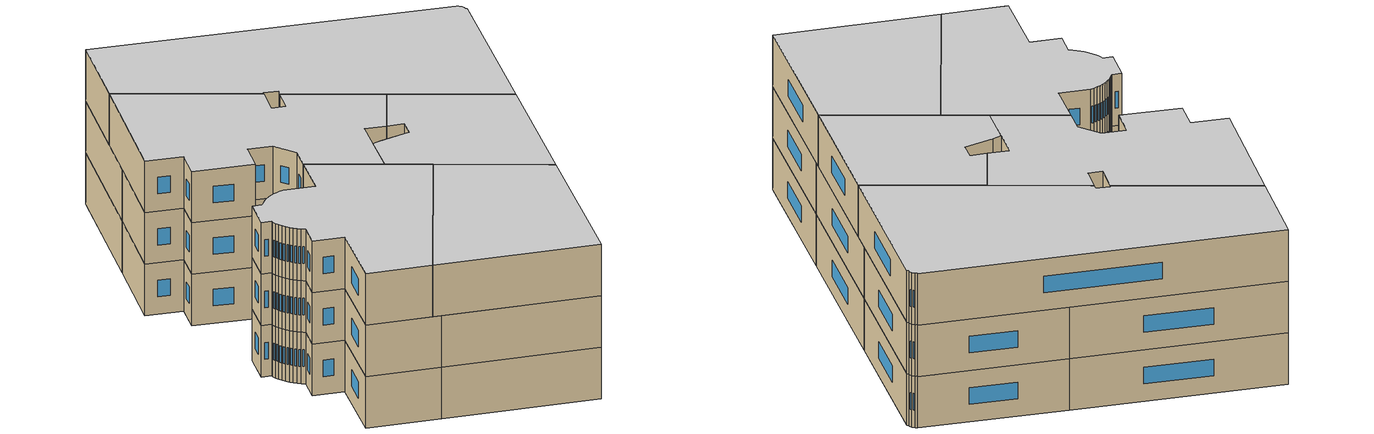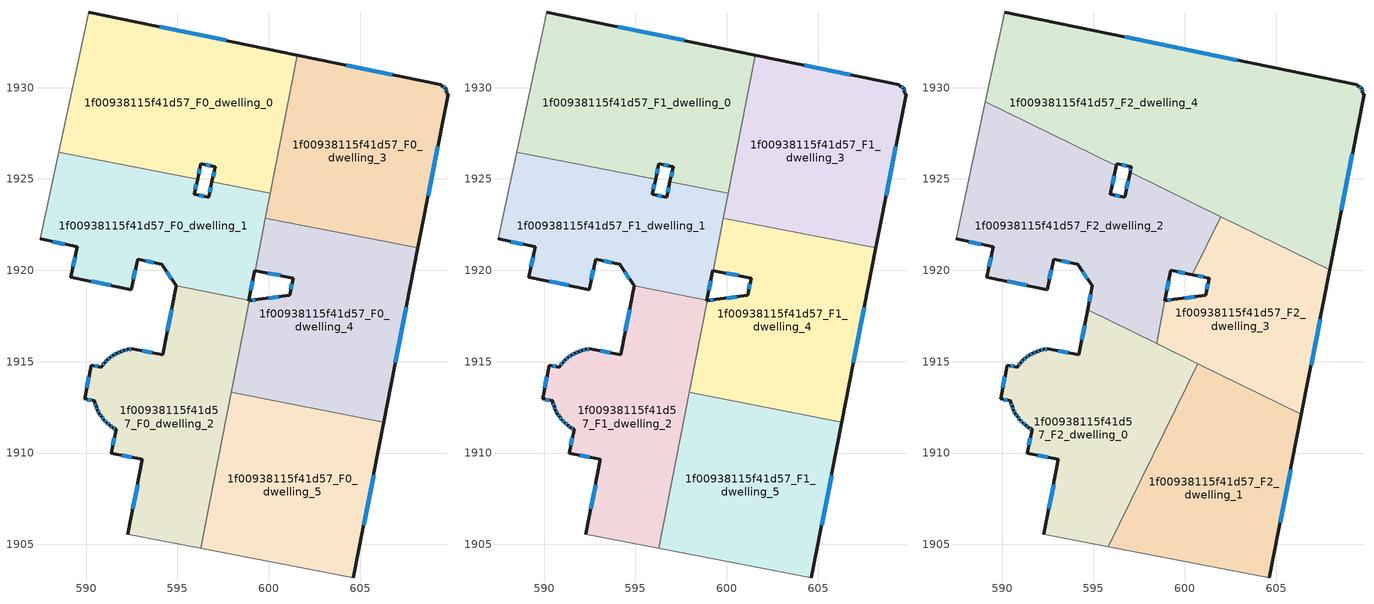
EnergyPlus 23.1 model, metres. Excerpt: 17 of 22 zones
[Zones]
1f00938115f41d57_F0_dwelling_0
 floor ground (EU_floor_Construction): 601.55,1931.78 600.07,1924.22 596.89,1924.84 597.07,1925.66 596.28,1925.84 596.1,1924.99 588.5,1926.48 590.14,1934.14 z0
 wall outside (EU_wall_Construction): 596.1,1924.99 596.28,1925.84 597.07,1925.66 596.89,1924.84 / 601.55,1931.78 590.14,1934.14 z0:3
 wall to 1f00938115f41d57_F0_dwelling_1 (EU_wall_Construction): 596.89,1924.84 600.07,1924.22 / 588.5,1926.48 596.1,1924.99 z0:3
 wall adiabatic (EU_wall_Construction): 590.14,1934.14 588.5,1926.48 z0:3
 wall to 1f00938115f41d57_F0_dwelling_3 (EU_wall_Construction): 600.07,1924.22 601.55,1931.78 z0:3
 window (EU_Window_Construction): 597.01,1925.38 596.95,1925.12 / 596.55,1925.78 596.8,1925.72 / 596.16,1925.28 596.22,1925.55 / 597.66,1932.58 594.02,1933.34 z1.02:1.98
1f00938115f41d57_F0_dwelling_1
 floor ground (EU_floor_Construction): 600.07,1924.22 599.24,1919.99 599.22,1919.99 598.91,1918.37 594.94,1919.15 594.15,1920.33 592.81,1920.61 592.46,1918.95 589.16,1919.63 589.51,1921.29 587.48,1921.72 588.5,1926.48 596.1,1924.99 595.92,1924.15 596.7,1923.99 596.89,1924.84 z0
 wall outside (EU_wall_Construction): 587.48,1921.72 589.51,1921.29 589.16,1919.63 592.46,1918.95 592.81,1920.61 594.15,1920.33 594.94,1919.15 / 596.89,1924.84 596.7,1923.99 595.92,1924.15 596.1,1924.99 / 598.91,1918.37 599.22,1919.99 599.24,1919.99 z0:3
 wall adiabatic (EU_wall_Construction): 588.5,1926.48 587.48,1921.72 z0:3
 wall to 1f00938115f41d57_F0_dwelling_2 (EU_wall_Construction): 594.94,1919.15 598.91,1918.37 z0:3
 wall to 1f00938115f41d57_F0_dwelling_4 (EU_wall_Construction): 599.24,1919.99 599.8,1922.86 z0:3
 wall to 1f00938115f41d57_F0_dwelling_3 (EU_wall_Construction): 599.8,1922.86 600.07,1924.22 z0:3
 window (EU_Window_Construction): 588.17,1921.57 588.82,1921.44 / 595.98,1924.44 596.04,1924.71 / 596.44,1924.04 596.19,1924.1 / 596.83,1924.55 596.77,1924.28 / 599.02,1918.92 599.12,1919.44 / 594.42,1919.93 594.67,1919.55 / 593.27,1920.52 593.7,1920.43 / 592.58,1919.51 592.7,1920.04 / 590.29,1919.39 591.34,1919.18 / 589.39,1920.73 589.28,1920.19 z1.02:1.98
1f00938115f41d57_F0_dwelling_2
 floor ground (EU_floor_Construction): 598.91,1918.37 598.9,1918.34 598.92,1918.34 596.27,1904.78 592.29,1905.55 593.08,1909.66 591.38,1909.99 591.64,1911.29 591.45,1911.4 591.28,1911.53 591.12,1911.67 590.98,1911.82 590.84,1911.99 590.72,1912.17 590.62,1912.36 590.55,1912.55 590.47,1912.76 590.46,1912.86 589.92,1912.96 590.28,1914.81 590.82,1914.71 590.88,1914.79 591.01,1914.95 591.16,1915.1 591.33,1915.24 591.5,1915.36 591.68,1915.46 591.88,1915.55 592.08,1915.62 592.29,1915.67 592.5,1915.71 594.19,1915.38 594.94,1919.15 z0
 wall outside (EU_wall_Construction): 594.94,1919.15 594.19,1915.38 592.5,1915.71 592.29,1915.67 592.08,1915.62 591.88,1915.55 591.68,1915.46 591.5,1915.36 591.33,1915.24 591.16,1915.1 591.01,1914.95 590.88,1914.79 590.82,1914.71 590.28,1914.81 589.92,1912.96 590.46,1912.86 590.47,1912.76 590.55,1912.55 590.62,1912.36 590.72,1912.17 590.84,1911.99 590.98,1911.82 591.12,1911.67 591.28,1911.53 591.45,1911.4 591.64,1911.29 591.38,1909.99 593.08,1909.66 592.29,1905.55 / 598.92,1918.34 598.9,1918.34 598.91,1918.37 z0:3
 wall adiabatic (EU_wall_Construction): 592.29,1905.55 596.27,1904.78 z0:3
 wall to 1f00938115f41d57_F0_dwelling_5 (EU_wall_Construction): 596.27,1904.78 597.94,1913.32 z0:3
 wall to 1f00938115f41d57_F0_dwelling_4 (EU_wall_Construction): 597.94,1913.32 598.92,1918.34 z0:3
 window (EU_Window_Construction): 591.52,1911.36 591.58,1911.33 / 591.34,1911.48 591.4,1911.44 / 591.18,1911.62 591.23,1911.58 / 591.03,1911.77 591.07,1911.72 / 590.89,1911.93 590.93,1911.88 / 590.76,1912.1 590.8,1912.05 / 590.65,1912.3 590.69,1912.23 / 590.57,1912.49 590.59,1912.43 / 590.5,1912.69 590.52,1912.62 / 590.1,1912.93 590.28,1912.9 / 590.15,1914.18 590.04,1913.59 / 590.63,1914.74 590.46,1914.77 / 590.97,1914.89 590.92,1914.84 / 591.11,1915.05 591.06,1915 / 591.27,1915.19 591.22,1915.15 / 591.44,1915.32 591.39,1915.28 / 591.62,1915.43 591.56,1915.39 / 591.82,1915.52 591.75,1915.49 / 592.01,1915.6 591.95,1915.58 / 592.22,1915.65 592.15,1915.64 / 592.43,1915.69 592.36,1915.68 / 593.62,1915.49 593.08,1915.59 / 594.69,1917.86 594.45,1916.66 / 592.81,1908.26 592.56,1906.95 / 591.96,1909.87 592.5,1909.77 / 591.55,1910.85 591.47,1910.43 z1.02:1.98
1f00938115f41d57_F0_dwelling_3
 floor ground (EU_floor_Construction): 609.44,1930.15 609.44,1930.1 609.53,1930.08 609.67,1929.96 609.73,1929.78 609.71,1929.69 609.8,1929.65 608.16,1921.22 599.8,1922.86 601.55,1931.78 z0
 wall outside (EU_wall_Construction): 608.16,1921.22 609.8,1929.65 609.71,1929.69 609.73,1929.78 609.67,1929.96 609.53,1930.08 609.44,1930.1 609.44,1930.15 601.55,1931.78 z0:3
 wall to 1f00938115f41d57_F0_dwelling_4 (EU_wall_Construction): 599.8,1922.86 608.16,1921.22 z0:3
 window (EU_Window_Construction): 608.72,1924.09 609.24,1926.78 / 606.76,1930.71 604.23,1931.23 / 609.62,1930 609.58,1930.04 / 609.71,1929.84 609.69,1929.9 z1.02:1.98
1f00938115f41d57_F0_dwelling_4
 floor ground (EU_floor_Construction): 608.16,1921.22 606.29,1911.68 597.94,1913.32 598.92,1918.34 599.41,1918.41 601.14,1918.64 601.32,1919.58 599.24,1919.99 599.8,1922.86 z0
 wall outside (EU_wall_Construction): 599.24,1919.99 601.32,1919.58 601.14,1918.64 599.41,1918.41 598.92,1918.34 / 606.29,1911.68 608.16,1921.22 z0:3
 wall to 1f00938115f41d57_F0_dwelling_5 (EU_wall_Construction): 597.94,1913.32 606.29,1911.68 z0:3
 window (EU_Window_Construction): 599.24,1918.38 599.09,1918.36 / 600.55,1918.56 600,1918.48 / 601.26,1919.26 601.2,1918.96 / 599.95,1919.85 600.61,1919.72 / 606.93,1914.93 607.52,1917.98 z1.02:1.98
1f00938115f41d57_F0_dwelling_5
 floor ground (EU_floor_Construction): 606.29,1911.68 604.63,1903.17 596.27,1904.78 597.94,1913.32 z0
 wall outside (EU_wall_Construction): 604.63,1903.17 606.29,1911.68 z0:3
 wall adiabatic (EU_wall_Construction): 596.27,1904.78 604.63,1903.17 z0:3
 window (EU_Window_Construction): 605.2,1906.06 605.73,1908.79 z1.02:1.98
1f00938115f41d57_F1_dwelling_0
 floor to 1f00938115f41d57_F0_dwelling_0 (EU_floor_Construction): 601.55,1931.78 600.07,1924.22 596.89,1924.84 597.07,1925.66 596.28,1925.84 596.1,1924.99 588.5,1926.48 590.14,1934.14 z3
 wall outside (EU_wall_Construction): 596.1,1924.99 596.28,1925.84 597.07,1925.66 596.89,1924.84 / 601.55,1931.78 590.14,1934.14 z3:6
 wall to 1f00938115f41d57_F1_dwelling_1 (EU_wall_Construction): 596.89,1924.84 600.07,1924.22 / 588.5,1926.48 596.1,1924.99 z3:6
 wall adiabatic (EU_wall_Construction): 590.14,1934.14 588.5,1926.48 z3:6
 wall to 1f00938115f41d57_F1_dwelling_3 (EU_wall_Construction): 600.07,1924.22 601.55,1931.78 z3:6
 window (EU_Window_Construction): 597.01,1925.38 596.95,1925.12 / 596.55,1925.78 596.8,1925.72 / 596.16,1925.28 596.22,1925.55 / 597.66,1932.58 594.02,1933.34 z4.02:4.98
1f00938115f41d57_F1_dwelling_1
 floor to 1f00938115f41d57_F0_dwelling_1 (EU_floor_Construction): 600.07,1924.22 599.24,1919.99 599.22,1919.99 598.91,1918.37 594.94,1919.15 594.15,1920.33 592.81,1920.61 592.46,1918.95 589.16,1919.63 589.51,1921.29 587.48,1921.72 588.5,1926.48 596.1,1924.99 595.92,1924.15 596.7,1923.99 596.89,1924.84 z3
 wall outside (EU_wall_Construction): 587.48,1921.72 589.51,1921.29 589.16,1919.63 592.46,1918.95 592.81,1920.61 594.15,1920.33 594.94,1919.15 / 596.89,1924.84 596.7,1923.99 595.92,1924.15 596.1,1924.99 / 598.91,1918.37 599.22,1919.99 599.24,1919.99 z3:6
 wall adiabatic (EU_wall_Construction): 588.5,1926.48 587.48,1921.72 z3:6
 wall to 1f00938115f41d57_F1_dwelling_2 (EU_wall_Construction): 594.94,1919.15 598.91,1918.37 z3:6
 wall to 1f00938115f41d57_F1_dwelling_4 (EU_wall_Construction): 599.24,1919.99 599.8,1922.86 z3:6
 wall to 1f00938115f41d57_F1_dwelling_3 (EU_wall_Construction): 599.8,1922.86 600.07,1924.22 z3:6
 window (EU_Window_Construction): 588.17,1921.57 588.82,1921.44 / 595.98,1924.44 596.04,1924.71 / 596.44,1924.04 596.19,1924.1 / 596.83,1924.55 596.77,1924.28 / 599.02,1918.92 599.12,1919.44 / 594.42,1919.93 594.67,1919.55 / 593.27,1920.52 593.7,1920.43 / 592.58,1919.51 592.7,1920.04 / 590.29,1919.39 591.34,1919.18 / 589.39,1920.73 589.28,1920.19 z4.02:4.98
1f00938115f41d57_F1_dwelling_2
 floor to 1f00938115f41d57_F0_dwelling_2 (EU_floor_Construction): 598.91,1918.37 598.9,1918.34 598.92,1918.34 596.27,1904.78 592.29,1905.55 593.08,1909.66 591.38,1909.99 591.64,1911.29 591.45,1911.4 591.28,1911.53 591.12,1911.67 590.98,1911.82 590.84,1911.99 590.72,1912.17 590.62,1912.36 590.55,1912.55 590.47,1912.76 590.46,1912.86 589.92,1912.96 590.28,1914.81 590.82,1914.71 590.88,1914.79 591.01,1914.95 591.16,1915.1 591.33,1915.24 591.5,1915.36 591.68,1915.46 591.88,1915.55 592.08,1915.62 592.29,1915.67 592.5,1915.71 594.19,1915.38 594.94,1919.15 z3
 wall outside (EU_wall_Construction): 594.94,1919.15 594.19,1915.38 592.5,1915.71 592.29,1915.67 592.08,1915.62 591.88,1915.55 591.68,1915.46 591.5,1915.36 591.33,1915.24 591.16,1915.1 591.01,1914.95 590.88,1914.79 590.82,1914.71 590.28,1914.81 589.92,1912.96 590.46,1912.86 590.47,1912.76 590.55,1912.55 590.62,1912.36 590.72,1912.17 590.84,1911.99 590.98,1911.82 591.12,1911.67 591.28,1911.53 591.45,1911.4 591.64,1911.29 591.38,1909.99 593.08,1909.66 592.29,1905.55 / 598.92,1918.34 598.9,1918.34 598.91,1918.37 z3:6
 wall adiabatic (EU_wall_Construction): 592.29,1905.55 596.27,1904.78 z3:6
 wall to 1f00938115f41d57_F1_dwelling_5 (EU_wall_Construction): 596.27,1904.78 597.94,1913.32 z3:6
 wall to 1f00938115f41d57_F1_dwelling_4 (EU_wall_Construction): 597.94,1913.32 598.92,1918.34 z3:6
 window (EU_Window_Construction): 591.52,1911.36 591.58,1911.33 / 591.34,1911.48 591.4,1911.44 / 591.18,1911.62 591.23,1911.58 / 591.03,1911.77 591.07,1911.72 / 590.89,1911.93 590.93,1911.88 / 590.76,1912.1 590.8,1912.05 / 590.65,1912.3 590.69,1912.23 / 590.57,1912.49 590.59,1912.43 / 590.5,1912.69 590.52,1912.62 / 590.1,1912.93 590.28,1912.9 / 590.15,1914.18 590.04,1913.59 / 590.63,1914.74 590.46,1914.77 / 590.97,1914.89 590.92,1914.84 / 591.11,1915.05 591.06,1915 / 591.27,1915.19 591.22,1915.15 / 591.44,1915.32 591.39,1915.28 / 591.62,1915.43 591.56,1915.39 / 591.82,1915.52 591.75,1915.49 / 592.01,1915.6 591.95,1915.58 / 592.22,1915.65 592.15,1915.64 / 592.43,1915.69 592.36,1915.68 / 593.62,1915.49 593.08,1915.59 / 594.69,1917.86 594.45,1916.66 / 592.81,1908.26 592.56,1906.95 / 591.96,1909.87 592.5,1909.77 / 591.55,1910.85 591.47,1910.43 z4.02:4.98
1f00938115f41d57_F1_dwelling_3
 floor to 1f00938115f41d57_F0_dwelling_3 (EU_floor_Construction): 609.44,1930.15 609.44,1930.1 609.53,1930.08 609.67,1929.96 609.73,1929.78 609.71,1929.69 609.8,1929.65 608.16,1921.22 599.8,1922.86 601.55,1931.78 z3
 wall outside (EU_wall_Construction): 608.16,1921.22 609.8,1929.65 609.71,1929.69 609.73,1929.78 609.67,1929.96 609.53,1930.08 609.44,1930.1 609.44,1930.15 601.55,1931.78 z3:6
 wall to 1f00938115f41d57_F1_dwelling_4 (EU_wall_Construction): 599.8,1922.86 608.16,1921.22 z3:6
 window (EU_Window_Construction): 608.72,1924.09 609.24,1926.78 / 606.76,1930.71 604.23,1931.23 / 609.62,1930 609.58,1930.04 / 609.71,1929.84 609.69,1929.9 z4.02:4.98
1f00938115f41d57_F1_dwelling_4
 floor to 1f00938115f41d57_F0_dwelling_4 (EU_floor_Construction): 608.16,1921.22 606.29,1911.68 597.94,1913.32 598.92,1918.34 599.41,1918.41 601.14,1918.64 601.32,1919.58 599.24,1919.99 599.8,1922.86 z3
 wall outside (EU_wall_Construction): 599.24,1919.99 601.32,1919.58 601.14,1918.64 599.41,1918.41 598.92,1918.34 / 606.29,1911.68 608.16,1921.22 z3:6
 wall to 1f00938115f41d57_F1_dwelling_5 (EU_wall_Construction): 597.94,1913.32 606.29,1911.68 z3:6
 window (EU_Window_Construction): 599.24,1918.38 599.09,1918.36 / 600.55,1918.56 600,1918.48 / 601.26,1919.26 601.2,1918.96 / 599.95,1919.85 600.61,1919.72 / 606.93,1914.93 607.52,1917.98 z4.02:4.98
1f00938115f41d57_F1_dwelling_5
 floor to 1f00938115f41d57_F0_dwelling_5 (EU_floor_Construction): 606.29,1911.68 604.63,1903.17 596.27,1904.78 597.94,1913.32 z3
 wall outside (EU_wall_Construction): 604.63,1903.17 606.29,1911.68 z3:6
 wall adiabatic (EU_wall_Construction): 596.27,1904.78 604.63,1903.17 z3:6
 window (EU_Window_Construction): 605.2,1906.06 605.73,1908.79 z4.02:4.98
1f00938115f41d57_F2_dwelling_0
 floor to 1f00938115f41d57_F1_dwelling_2 (EU_floor_Construction): 598.46,1916 596.61,1906.51 595.81,1904.87 592.29,1905.55 593.08,1909.66 591.38,1909.99 591.64,1911.29 591.45,1911.4 591.28,1911.53 591.12,1911.67 590.98,1911.82 590.84,1911.99 590.72,1912.17 590.62,1912.36 590.55,1912.55 590.47,1912.76 590.46,1912.86 589.92,1912.96 590.28,1914.81 590.82,1914.71 590.88,1914.79 591.01,1914.95 591.16,1915.1 591.33,1915.24 591.5,1915.36 591.68,1915.46 591.88,1915.55 592.08,1915.62 592.29,1915.67 592.5,1915.71 594.19,1915.38 594.68,1917.84 z6
 floor to 1f00938115f41d57_F1_dwelling_5 (EU_floor_Construction): 599.76,1912.96 596.61,1906.51 597.94,1913.32 z6
 floor to 1f00938115f41d57_F1_dwelling_4 (EU_floor_Construction): 600.71,1914.9 599.76,1912.96 597.94,1913.32 598.46,1916 z6
 wall outside (EU_wall_Construction): 594.68,1917.84 594.19,1915.38 592.5,1915.71 592.29,1915.67 592.08,1915.62 591.88,1915.55 591.68,1915.46 591.5,1915.36 591.33,1915.24 591.16,1915.1 591.01,1914.95 590.88,1914.79 590.82,1914.71 590.28,1914.81 589.92,1912.96 590.46,1912.86 590.47,1912.76 590.55,1912.55 590.62,1912.36 590.72,1912.17 590.84,1911.99 590.98,1911.82 591.12,1911.67 591.28,1911.53 591.45,1911.4 591.64,1911.29 591.38,1909.99 593.08,1909.66 592.29,1905.55 z6:9
 wall to 1f00938115f41d57_F2_dwelling_1 (EU_wall_Construction): 595.81,1904.87 600.71,1914.9 z6:9
 wall adiabatic (EU_wall_Construction): 592.29,1905.55 595.81,1904.87 z6:9
 wall to 1f00938115f41d57_F2_dwelling_2 (EU_wall_Construction): 598.44,1916.01 594.68,1917.84 z6:9
 wall to 1f00938115f41d57_F2_dwelling_3 (EU_wall_Construction): 600.71,1914.9 598.54,1915.96 598.45,1916 z6:9
 window (EU_Window_Construction): 591.55,1910.85 591.47,1910.43 / 591.52,1911.36 591.58,1911.33 / 591.34,1911.48 591.4,1911.44 / 591.18,1911.62 591.23,1911.58 / 591.03,1911.77 591.07,1911.72 / 590.89,1911.93 590.93,1911.88 / 590.76,1912.1 590.8,1912.05 / 590.65,1912.3 590.69,1912.23 / 590.57,1912.49 590.59,1912.43 / 590.5,1912.69 590.52,1912.62 / 590.1,1912.93 590.28,1912.9 / 590.15,1914.18 590.04,1913.59 / 590.63,1914.74 590.46,1914.77 / 590.97,1914.89 590.92,1914.84 / 591.11,1915.05 591.06,1915 / 591.27,1915.19 591.22,1915.15 / 591.44,1915.32 591.39,1915.28 / 591.62,1915.43 591.56,1915.39 / 591.82,1915.52 591.75,1915.49 / 592.01,1915.6 591.95,1915.58 / 592.22,1915.65 592.15,1915.64 / 592.43,1915.69 592.36,1915.68 / 593.62,1915.49 593.08,1915.59 / 594.52,1917 594.36,1916.22 / 592.81,1908.26 592.56,1906.95 / 591.96,1909.87 592.5,1909.77 z7.02:7.98
 ceiling to 1f00938115f41d57_F3_dwelling_0 (EU_floor_Construction): 595.81,1904.87 600.71,1914.9 594.68,1917.84 594.19,1915.38 592.5,1915.71 592.29,1915.67 592.08,1915.62 591.88,1915.55 591.68,1915.46 591.5,1915.36 591.33,1915.24 591.16,1915.1 591.01,1914.95 590.88,1914.79 590.82,1914.71 590.28,1914.81 589.92,1912.96 590.46,1912.86 590.47,1912.76 590.55,1912.55 590.62,1912.36 590.72,1912.17 590.84,1911.99 590.98,1911.82 591.12,1911.67 591.28,1911.53 591.45,1911.4 591.64,1911.29 591.38,1909.99 593.08,1909.66 592.29,1905.55 z9
1f00938115f41d57_F2_dwelling_1
 floor to 1f00938115f41d57_F1_dwelling_5 (EU_floor_Construction): 606.29,1911.68 604.63,1903.17 596.27,1904.78 596.61,1906.51 599.76,1912.96 z6
 floor to 1f00938115f41d57_F1_dwelling_2 (EU_floor_Construction): 596.61,1906.51 596.27,1904.78 595.81,1904.87 z6
 floor to 1f00938115f41d57_F1_dwelling_4 (EU_floor_Construction): 606.38,1912.13 606.29,1911.68 599.76,1912.96 600.71,1914.9 z6
 wall outside (EU_wall_Construction): 604.63,1903.17 606.38,1912.13 z6:9
 wall adiabatic (EU_wall_Construction): 595.81,1904.87 604.63,1903.17 z6:9
 wall to 1f00938115f41d57_F2_dwelling_3 (EU_wall_Construction): 606.38,1912.13 600.71,1914.9 z6:9
 window (EU_Window_Construction): 605.23,1906.21 605.79,1909.08 z7.02:7.98
 ceiling to 1f00938115f41d57_F3_dwelling_1 (EU_floor_Construction): 604.63,1903.17 606.38,1912.13 600.71,1914.9 595.81,1904.87 z9
1f00938115f41d57_F2_dwelling_2
 floor to 1f00938115f41d57_F1_dwelling_1 (EU_floor_Construction): 598.86,1924.45 600,1923.89 599.24,1919.99 599.22,1919.99 598.91,1918.37 594.94,1919.15 594.15,1920.33 592.81,1920.61 592.46,1918.95 589.16,1919.63 589.51,1921.29 587.48,1921.72 588.5,1926.48 596.1,1924.99 595.92,1924.15 596.7,1923.99 596.89,1924.84 z6
 floor to 1f00938115f41d57_F1_dwelling_0 (EU_floor_Construction): 598.86,1924.45 596.89,1924.84 597,1925.36 z6; 596.26,1925.72 596.1,1924.99 588.5,1926.48 589.09,1929.23 z6
 floor to 1f00938115f41d57_F1_dwelling_2 (EU_floor_Construction): 598.91,1918.37 598.9,1918.34 598.44,1916.01 594.68,1917.84 594.94,1919.15 z6
 floor to 1f00938115f41d57_F1_dwelling_4 (EU_floor_Construction): 601.73,1922.48 600.4,1919.76 599.24,1919.99 599.8,1922.86 z6
 floor to 1f00938115f41d57_F1_dwelling_3 (EU_floor_Construction): 601.95,1922.94 601.73,1922.48 599.8,1922.86 600,1923.89 z6
 wall outside (EU_wall_Construction): 587.48,1921.72 589.51,1921.29 589.16,1919.63 592.46,1918.95 592.81,1920.61 594.15,1920.33 594.94,1919.15 594.68,1917.84 / 597,1925.36 596.7,1923.99 595.92,1924.15 596.26,1925.72 / 598.9,1918.34 599.22,1919.99 600.4,1919.76 z6:9
 wall adiabatic (EU_wall_Construction): 589.09,1929.23 587.48,1921.72 z6:9
 wall to 1f00938115f41d57_F2_dwelling_4 (EU_wall_Construction): 596.26,1925.72 589.09,1929.23 / 601.95,1922.94 597,1925.36 z6:9
 wall to 1f00938115f41d57_F2_dwelling_3 (EU_wall_Construction): 600.4,1919.76 601.95,1922.94 / 598.45,1916 598.9,1918.34 z6:9
 window (EU_Window_Construction): 594.85,1918.7 594.77,1918.29 / 594.42,1919.93 594.67,1919.55 / 593.27,1920.52 593.7,1920.43 / 592.58,1919.51 592.7,1920.04 / 590.29,1919.39 591.34,1919.18 / 589.39,1920.73 589.28,1920.19 / 588.17,1921.57 588.82,1921.44 / 596.04,1924.69 596.14,1925.19 / 596.44,1924.04 596.19,1924.1 / 596.9,1924.89 596.81,1924.46 / 599.62,1919.91 600,1919.84 / 599.01,1918.9 599.12,1919.43 z7.02:7.98
 ceiling to 1f00938115f41d57_F3_dwelling_2 (EU_floor_Construction): 598.44,1916.01 598.9,1918.34 599.22,1919.99 600.4,1919.76 601.95,1922.94 597,1925.36 596.7,1923.99 595.92,1924.15 596.26,1925.72 589.09,1929.23 587.48,1921.72 589.51,1921.29 589.16,1919.63 592.46,1918.95 592.81,1920.61 594.15,1920.33 594.94,1919.15 594.68,1917.84 z9
1f00938115f41d57_F2_dwelling_3
 floor to 1f00938115f41d57_F1_dwelling_4 (EU_floor_Construction): 607.92,1920.02 606.38,1912.13 598.54,1915.96 598.46,1916 598.92,1918.34 599.41,1918.41 601.14,1918.64 601.32,1919.58 600.4,1919.76 601.73,1922.48 603.67,1922.1 z6
 floor to 1f00938115f41d57_F1_dwelling_3 (EU_floor_Construction): 603.67,1922.1 601.73,1922.48 601.95,1922.94 z6
 floor to 1f00938115f41d57_F1_dwelling_2 (EU_floor_Construction): 598.92,1918.34 598.46,1916 598.45,1916 598.9,1918.34 z6
 wall outside (EU_wall_Construction): 600.4,1919.76 601.32,1919.58 601.14,1918.64 599.41,1918.41 598.9,1918.34 / 606.38,1912.13 607.92,1920.02 z6:9
 wall to 1f00938115f41d57_F2_dwelling_4 (EU_wall_Construction): 607.92,1920.02 601.95,1922.94 z6:9
 window (EU_Window_Construction): 599.24,1918.38 599.08,1918.36 / 600.55,1918.56 600,1918.48 / 601.26,1919.26 601.2,1918.96 / 600.71,1919.7 601.01,1919.64 / 606.91,1914.81 607.4,1917.34 z7.02:7.98
 ceiling to 1f00938115f41d57_F3_dwelling_3 (EU_floor_Construction): 606.38,1912.13 607.92,1920.02 601.95,1922.94 600.4,1919.76 601.32,1919.58 601.14,1918.64 599.41,1918.41 598.9,1918.34 598.45,1916 598.54,1915.96 z9
1f00938115f41d57_F2_dwelling_4
 floor to 1f00938115f41d57_F1_dwelling_0 (EU_floor_Construction): 601.55,1931.78 600.07,1924.22 598.86,1924.45 597,1925.36 597.07,1925.66 596.28,1925.84 596.26,1925.72 589.09,1929.23 590.14,1934.14 z6
 floor to 1f00938115f41d57_F1_dwelling_3 (EU_floor_Construction): 609.44,1930.15 609.44,1930.1 609.53,1930.08 609.67,1929.96 609.73,1929.78 609.71,1929.69 609.8,1929.65 608.16,1921.22 603.67,1922.1 600,1923.89 601.55,1931.78 z6
 floor to 1f00938115f41d57_F1_dwelling_1 (EU_floor_Construction): 600.07,1924.22 600,1923.89 598.86,1924.45 z6
 floor to 1f00938115f41d57_F1_dwelling_4 (EU_floor_Construction): 608.16,1921.22 607.92,1920.02 603.67,1922.1 z6
 wall outside (EU_wall_Construction): 607.92,1920.02 609.8,1929.65 609.71,1929.69 609.73,1929.78 609.67,1929.96 609.53,1930.08 609.44,1930.1 609.44,1930.15 590.14,1934.14 / 596.26,1925.72 596.28,1925.84 597.07,1925.66 597,1925.36 z6:9
 wall adiabatic (EU_wall_Construction): 590.14,1934.14 589.09,1929.23 z6:9
 window (EU_Window_Construction): 608.56,1923.3 609.16,1926.37 / 597.04,1925.56 597.02,1925.46 / 596.55,1925.78 596.8,1925.72 / 602.88,1931.51 596.71,1932.78 / 609.62,1930 609.58,1930.04 / 609.71,1929.84 609.69,1929.9 z7.02:7.98
 ceiling to 1f00938115f41d57_F3_dwelling_4 (EU_floor_Construction): 607.92,1920.02 609.8,1929.65 609.71,1929.69 609.73,1929.78 609.67,1929.96 609.53,1930.08 609.44,1930.1 609.44,1930.15 590.14,1934.14 589.09,1929.23 596.26,1925.72 596.28,1925.84 597.07,1925.66 597,1925.36 z9
[Building]
EU S2 Campaign: North Axis=0; Terrain=City; Solar Distribution=FullExterior
[Site:Location]
Vienna: Latitude=48; Longitude=16.5; Time Zone=1; Elevation=183
[SizingPeriod:WeatherFileDays]
AnnualSizingPeriod: Begin Month=1; Begin Day of Month=1; End Month=12; End Day of Month=31; Day of Week for Start Day=Monday; Use Weather File Daylight Saving Period=No; Use Weather File Rain and Snow Indicators=No
[MATERIAL]
EU_InternalMass_Material: Roughness=MediumRough; Thickness=0.1; Conductivity=1; Density=1800; Specific Heat=900; Thermal Absorptance=0.9; Solar Absorptance=0.7; Visible Absorptance=0.7
[MATERIAL:NOMASS] Roughness=MediumRough; Thermal Absorptance=0.9; Solar Absorptance=0.7; Visible Absorptance=0.7
Name | Thermal Resistance
EU_wall_NoMass | 0.942466
EU_floor_NoMass | 0.66527
[WINDOWMATERIAL:SIMPLEGLAZINGSYSTEM]
EU_Window_SimpleGlazing: UFactor=2.03367; Solar Heat Gain Coefficient=0.65; Visible Transmittance=0.65
[CONSTRUCTION]
EU_wall_Construction: EU_wall_NoMass
EU_floor_Construction: EU_floor_NoMass
EU_Window_Construction: EU_Window_SimpleGlazing
EU_InternalMass_Construction: EU_InternalMass_Material
[ZONE] Type=1; Multiplier=1; Ceiling Height=autocalculate; Floor Area=autocalculate; Part of Total Floor Area=Yes
Name | Volume
1f00938115f41d57_F0_dwelling_0; 1f00938115f41d57_F1_dwelling_0 | 271.151
1f00938115f41d57_F2_dwelling_0 | 228.768
1f00938115f41d57_F0_dwelling_1; 1f00938115f41d57_F1_dwelling_1 | 203.691
1f00938115f41d57_F2_dwelling_1 | 228.783
1f00938115f41d57_F0_dwelling_2; 1f00938115f41d57_F1_dwelling_2 | 217.811
1f00938115f41d57_F2_dwelling_2 | 287.39
1f00938115f41d57_F0_dwelling_3; 1f00938115f41d57_F1_dwelling_3 | 230.893
1f00938115f41d57_F2_dwelling_3 | 178.612
1f00938115f41d57_F0_dwelling_4; 1f00938115f41d57_F1_dwelling_4 | 239.904
1f00938115f41d57_F2_dwelling_4 | 461.786
1f00938115f41d57_F0_dwelling_5; 1f00938115f41d57_F1_dwelling_5 | 221.897
[INTERNALMASS] Construction=EU_InternalMass_Construction
Name | Zone or ZoneList | Surface Area
1f00938115f41d57_F0_dwelling_0_EU_InternalMass | 1f00938115f41d57_F0_dwelling_0 | 90.3842
1f00938115f41d57_F0_dwelling_1_EU_InternalMass | 1f00938115f41d57_F0_dwelling_1 | 67.8969
1f00938115f41d57_F0_dwelling_2_EU_InternalMass | 1f00938115f41d57_F0_dwelling_2 | 72.6043
1f00938115f41d57_F0_dwelling_3_EU_InternalMass | 1f00938115f41d57_F0_dwelling_3 | 76.9642
1f00938115f41d57_F0_dwelling_4_EU_InternalMass | 1f00938115f41d57_F0_dwelling_4 | 79.9677
1f00938115f41d57_F0_dwelling_5_EU_InternalMass | 1f00938115f41d57_F0_dwelling_5 | 73.9658
1f00938115f41d57_F1_dwelling_0_EU_InternalMass | 1f00938115f41d57_F1_dwelling_0 | 90.3842
1f00938115f41d57_F1_dwelling_1_EU_InternalMass | 1f00938115f41d57_F1_dwelling_1 | 67.8969
1f00938115f41d57_F1_dwelling_2_EU_InternalMass | 1f00938115f41d57_F1_dwelling_2 | 72.6043
1f00938115f41d57_F1_dwelling_3_EU_InternalMass | 1f00938115f41d57_F1_dwelling_3 | 76.9642
1f00938115f41d57_F1_dwelling_4_EU_InternalMass | 1f00938115f41d57_F1_dwelling_4 | 79.9677
1f00938115f41d57_F1_dwelling_5_EU_InternalMass | 1f00938115f41d57_F1_dwelling_5 | 73.9658
1f00938115f41d57_F2_dwelling_0_EU_InternalMass | 1f00938115f41d57_F2_dwelling_0 | 76.2565
1f00938115f41d57_F2_dwelling_1_EU_InternalMass | 1f00938115f41d57_F2_dwelling_1 | 76.2611
1f00938115f41d57_F2_dwelling_2_EU_InternalMass | 1f00938115f41d57_F2_dwelling_2 | 95.8026
1f00938115f41d57_F2_dwelling_3_EU_InternalMass | 1f00938115f41d57_F2_dwelling_3 | 59.5367
1f00938115f41d57_F2_dwelling_4_EU_InternalMass | 1f00938115f41d57_F2_dwelling_4 | 153.929
[OTHEREQUIPMENT] Fuel Type=Electricity; Design Level Calculation Method=Watts/Area; Power per Zone Floor Area=1; Fraction Latent=0; Fraction Radiant=0; Fraction Lost=0; Carbon Dioxide Generation Rate=0; EndUse Subcategory=EU_Step8_InternalGains
Name | Zone or ZoneList or Space or SpaceList | Schedule
EU_Step8_InternalGain_1f00938115f41d57_F0_dwelling_0_f000 | 1f00938115f41d57_F0_dwelling_0 | EU_Step8_GainSchedule_1f00938115f41d57_F0_dwelling_0_f000
EU_Step8_InternalGain_1f00938115f41d57_F0_dwelling_1_f000 | 1f00938115f41d57_F0_dwelling_1 | EU_Step8_GainSchedule_1f00938115f41d57_F0_dwelling_1_f000
EU_Step8_InternalGain_1f00938115f41d57_F0_dwelling_2_f000 | 1f00938115f41d57_F0_dwelling_2 | EU_Step8_GainSchedule_1f00938115f41d57_F0_dwelling_2_f000
EU_Step8_InternalGain_1f00938115f41d57_F0_dwelling_3_f000 | 1f00938115f41d57_F0_dwelling_3 | EU_Step8_GainSchedule_1f00938115f41d57_F0_dwelling_3_f000
EU_Step8_InternalGain_1f00938115f41d57_F0_dwelling_4_f000 | 1f00938115f41d57_F0_dwelling_4 | EU_Step8_GainSchedule_1f00938115f41d57_F0_dwelling_4_f000
EU_Step8_InternalGain_1f00938115f41d57_F0_dwelling_5_f000 | 1f00938115f41d57_F0_dwelling_5 | EU_Step8_GainSchedule_1f00938115f41d57_F0_dwelling_5_f000
EU_Step8_InternalGain_1f00938115f41d57_F1_dwelling_0_f000 | 1f00938115f41d57_F1_dwelling_0 | EU_Step8_GainSchedule_1f00938115f41d57_F1_dwelling_0_f000
EU_Step8_InternalGain_1f00938115f41d57_F1_dwelling_1_f000 | 1f00938115f41d57_F1_dwelling_1 | EU_Step8_GainSchedule_1f00938115f41d57_F1_dwelling_1_f000
EU_Step8_InternalGain_1f00938115f41d57_F1_dwelling_2_f000 | 1f00938115f41d57_F1_dwelling_2 | EU_Step8_GainSchedule_1f00938115f41d57_F1_dwelling_2_f000
EU_Step8_InternalGain_1f00938115f41d57_F1_dwelling_3_f000 | 1f00938115f41d57_F1_dwelling_3 | EU_Step8_GainSchedule_1f00938115f41d57_F1_dwelling_3_f000
EU_Step8_InternalGain_1f00938115f41d57_F1_dwelling_4_f000 | 1f00938115f41d57_F1_dwelling_4 | EU_Step8_GainSchedule_1f00938115f41d57_F1_dwelling_4_f000
EU_Step8_InternalGain_1f00938115f41d57_F1_dwelling_5_f000 | 1f00938115f41d57_F1_dwelling_5 | EU_Step8_GainSchedule_1f00938115f41d57_F1_dwelling_5_f000
EU_Step8_InternalGain_1f00938115f41d57_F2_dwelling_0_f000 | 1f00938115f41d57_F2_dwelling_0 | EU_Step8_GainSchedule_1f00938115f41d57_F2_dwelling_0_f000
EU_Step8_InternalGain_1f00938115f41d57_F2_dwelling_1_f000 | 1f00938115f41d57_F2_dwelling_1 | EU_Step8_GainSchedule_1f00938115f41d57_F2_dwelling_1_f000
EU_Step8_InternalGain_1f00938115f41d57_F2_dwelling_2_f000 | 1f00938115f41d57_F2_dwelling_2 | EU_Step8_GainSchedule_1f00938115f41d57_F2_dwelling_2_f000
EU_Step8_InternalGain_1f00938115f41d57_F2_dwelling_3_f000 | 1f00938115f41d57_F2_dwelling_3 | EU_Step8_GainSchedule_1f00938115f41d57_F2_dwelling_3_f000
EU_Step8_InternalGain_1f00938115f41d57_F2_dwelling_4_f000 | 1f00938115f41d57_F2_dwelling_4 | EU_Step8_GainSchedule_1f00938115f41d57_F2_dwelling_4_f000
[ZONEVENTILATION:DESIGNFLOWRATE] Schedule=EU_AlwaysOn; Design Flow Rate Calculation Method=AirChanges/Hour; Air Changes per Hour=0.530523; Ventilation Type=Natural; Fan Pressure Rise=0; Fan Total Efficiency=1; Constant Term Coefficient=1; Temperature Term Coefficient=0; Velocity Term Coefficient=0; Velocity Squared Term Coefficient=0; Minimum Indoor Temperature=-100; Maximum Indoor Temperature=100; Delta Temperature=-100; Minimum Outdoor Temperature=-100; Maximum Outdoor Temperature=100; Maximum Wind Speed=40
Name | Zone or ZoneList or Space or SpaceList
EU_ConstantAir_1f00938115f41d57_F0_dwelling_0 | 1f00938115f41d57_F0_dwelling_0
EU_ConstantAir_1f00938115f41d57_F0_dwelling_1 | 1f00938115f41d57_F0_dwelling_1
EU_ConstantAir_1f00938115f41d57_F0_dwelling_2 | 1f00938115f41d57_F0_dwelling_2
EU_ConstantAir_1f00938115f41d57_F0_dwelling_3 | 1f00938115f41d57_F0_dwelling_3
EU_ConstantAir_1f00938115f41d57_F0_dwelling_4 | 1f00938115f41d57_F0_dwelling_4
EU_ConstantAir_1f00938115f41d57_F0_dwelling_5 | 1f00938115f41d57_F0_dwelling_5
EU_ConstantAir_1f00938115f41d57_F1_dwelling_0 | 1f00938115f41d57_F1_dwelling_0
EU_ConstantAir_1f00938115f41d57_F1_dwelling_1 | 1f00938115f41d57_F1_dwelling_1
EU_ConstantAir_1f00938115f41d57_F1_dwelling_2 | 1f00938115f41d57_F1_dwelling_2
EU_ConstantAir_1f00938115f41d57_F1_dwelling_3 | 1f00938115f41d57_F1_dwelling_3
EU_ConstantAir_1f00938115f41d57_F1_dwelling_4 | 1f00938115f41d57_F1_dwelling_4
EU_ConstantAir_1f00938115f41d57_F1_dwelling_5 | 1f00938115f41d57_F1_dwelling_5
EU_ConstantAir_1f00938115f41d57_F2_dwelling_0 | 1f00938115f41d57_F2_dwelling_0
EU_ConstantAir_1f00938115f41d57_F2_dwelling_1 | 1f00938115f41d57_F2_dwelling_1
EU_ConstantAir_1f00938115f41d57_F2_dwelling_2 | 1f00938115f41d57_F2_dwelling_2
EU_ConstantAir_1f00938115f41d57_F2_dwelling_3 | 1f00938115f41d57_F2_dwelling_3
EU_ConstantAir_1f00938115f41d57_F2_dwelling_4 | 1f00938115f41d57_F2_dwelling_4
[HVACTEMPLATE:THERMOSTAT] Constant Heating Setpoint=20; Constant Cooling Setpoint=50
EU_HeatOnly_1f00938115f41d57_F0_dwelling_0; EU_HeatOnly_1f00938115f41d57_F0_dwelling_1; EU_HeatOnly_1f00938115f41d57_F0_dwelling_2; EU_HeatOnly_1f00938115f41d57_F0_dwelling_3; EU_HeatOnly_1f00938115f41d57_F0_dwelling_4; EU_HeatOnly_1f00938115f41d57_F0_dwelling_5; EU_HeatOnly_1f00938115f41d57_F1_dwelling_0; EU_HeatOnly_1f00938115f41d57_F1_dwelling_1; EU_HeatOnly_1f00938115f41d57_F1_dwelling_2; EU_HeatOnly_1f00938115f41d57_F1_dwelling_3; EU_HeatOnly_1f00938115f41d57_F1_dwelling_4; EU_HeatOnly_1f00938115f41d57_F1_dwelling_5; EU_HeatOnly_1f00938115f41d57_F2_dwelling_0; EU_HeatOnly_1f00938115f41d57_F2_dwelling_1; EU_HeatOnly_1f00938115f41d57_F2_dwelling_2; EU_HeatOnly_1f00938115f41d57_F2_dwelling_3; EU_HeatOnly_1f00938115f41d57_F2_dwelling_4; EU_HeatOnly_1f00938115f41d57_F3_dwelling_0; EU_HeatOnly_1f00938115f41d57_F3_dwelling_1; EU_HeatOnly_1f00938115f41d57_F3_dwelling_2; EU_HeatOnly_1f00938115f41d57_F3_dwelling_3; EU_HeatOnly_1f00938115f41d57_F3_dwelling_4
[HVACTEMPLATE:ZONE:IDEALLOADSAIRSYSTEM] System Availability Schedule=EU_AlwaysOn; Maximum Heating Supply Air Temperature=50; Minimum Cooling Supply Air Temperature=13; Maximum Heating Supply Air Humidity Ratio=0.0156; Minimum Cooling Supply Air Humidity Ratio=0.0077; Heating Limit=NoLimit; Cooling Limit=NoLimit; Heating Availability Schedule=EU_AlwaysOn; Cooling Availability Schedule=EU_CoolingOff; Dehumidification Control Type=ConstantSensibleHeatRatio; Cooling Sensible Heat Ratio=0.7; Dehumidification Setpoint=60; Humidification Control Type=None; Humidification Setpoint=30; Outdoor Air Method=None; Outdoor Air Flow Rate per Person=0.00944; Outdoor Air Flow Rate per Zone Floor Area=0; Outdoor Air Flow Rate per Zone=0; Demand Controlled Ventilation Type=None; Outdoor Air Economizer Type=NoEconomizer; Heat Recovery Type=None; Sensible Heat Recovery Effectiveness=0.7; Latent Heat Recovery Effectiveness=0.65
Name | Template Thermostat
1f00938115f41d57_F0_dwelling_0 | EU_HeatOnly_1f00938115f41d57_F0_dwelling_0
1f00938115f41d57_F0_dwelling_1 | EU_HeatOnly_1f00938115f41d57_F0_dwelling_1
1f00938115f41d57_F0_dwelling_2 | EU_HeatOnly_1f00938115f41d57_F0_dwelling_2
1f00938115f41d57_F0_dwelling_3 | EU_HeatOnly_1f00938115f41d57_F0_dwelling_3
1f00938115f41d57_F0_dwelling_4 | EU_HeatOnly_1f00938115f41d57_F0_dwelling_4
1f00938115f41d57_F0_dwelling_5 | EU_HeatOnly_1f00938115f41d57_F0_dwelling_5
1f00938115f41d57_F1_dwelling_0 | EU_HeatOnly_1f00938115f41d57_F1_dwelling_0
1f00938115f41d57_F1_dwelling_1 | EU_HeatOnly_1f00938115f41d57_F1_dwelling_1
1f00938115f41d57_F1_dwelling_2 | EU_HeatOnly_1f00938115f41d57_F1_dwelling_2
1f00938115f41d57_F1_dwelling_3 | EU_HeatOnly_1f00938115f41d57_F1_dwelling_3
1f00938115f41d57_F1_dwelling_4 | EU_HeatOnly_1f00938115f41d57_F1_dwelling_4
1f00938115f41d57_F1_dwelling_5 | EU_HeatOnly_1f00938115f41d57_F1_dwelling_5
1f00938115f41d57_F2_dwelling_0 | EU_HeatOnly_1f00938115f41d57_F2_dwelling_0
1f00938115f41d57_F2_dwelling_1 | EU_HeatOnly_1f00938115f41d57_F2_dwelling_1
1f00938115f41d57_F2_dwelling_2 | EU_HeatOnly_1f00938115f41d57_F2_dwelling_2
1f00938115f41d57_F2_dwelling_3 | EU_HeatOnly_1f00938115f41d57_F2_dwelling_3
1f00938115f41d57_F2_dwelling_4 | EU_HeatOnly_1f00938115f41d57_F2_dwelling_4
[SIZING:ZONE] Zone Cooling Design Supply Air Temperature Input Method=SupplyAirTemperature; Zone Cooling Design Supply Air Temperature=13; Zone Heating Design Supply Air Temperature Input Method=SupplyAirTemperature; Zone Heating Design Supply Air Temperature=50; Zone Cooling Design Supply Air Humidity Ratio=0.008; Zone Heating Design Supply Air Humidity Ratio=0.008; Cooling Design Air Flow Method=DesignDay; Cooling Design Air Flow Rate=0; Cooling Minimum Air Flow per Zone Floor Area=0.000762; Cooling Minimum Air Flow=0; Cooling Minimum Air Flow Fraction=0.2; Heating Design Air Flow Method=DesignDay; Heating Design Air Flow Rate=0; Heating Maximum Air Flow per Zone Floor Area=0.002032; Heating Maximum Air Flow=0.141576; Heating Maximum Air Flow Fraction=0.3; Account for Dedicated Outdoor Air System=No; Dedicated Outdoor Air System Control Strategy=NeutralSupplyAir; Dedicated Outdoor Air Low Setpoint Temperature for Design=autosize; Dedicated Outdoor Air High Setpoint Temperature for Design=autosize; Zone Load Sizing Method=Sensible Load Only No Latent Load; Zone Latent Cooling Design Supply Air Humidity Ratio Input Method=HumidityRatioDifference; Zone Cooling Design Supply Air Humidity Ratio Difference=0.005; Zone Latent Heating Design Supply Air Humidity Ratio Input Method=HumidityRatioDifference; Zone Humidification Design Supply Air Humidity Ratio Difference=0.005
1f00938115f41d57_F0_dwelling_0; 1f00938115f41d57_F0_dwelling_1; 1f00938115f41d57_F0_dwelling_2; 1f00938115f41d57_F0_dwelling_3; 1f00938115f41d57_F0_dwelling_4; 1f00938115f41d57_F0_dwelling_5; 1f00938115f41d57_F1_dwelling_0; 1f00938115f41d57_F1_dwelling_1; 1f00938115f41d57_F1_dwelling_2; 1f00938115f41d57_F1_dwelling_3; 1f00938115f41d57_F1_dwelling_4; 1f00938115f41d57_F1_dwelling_5; 1f00938115f41d57_F2_dwelling_0; 1f00938115f41d57_F2_dwelling_1; 1f00938115f41d57_F2_dwelling_2; 1f00938115f41d57_F2_dwelling_3; 1f00938115f41d57_F2_dwelling_4
[SCHEDULE:CONSTANT]
Name | Hourly Value
EU_AlwaysOn | 1
EU_CoolingOff | 0
[SCHEDULE:FILE] Column Number=1; Rows to Skip at Top=0; Number of Hours of Data=8760; Column Separator=Comma; Interpolate to Timestep=No; Minutes per Item=60; Adjust Schedule for Daylight Savings=Yes
Name | File
EU_Step8_GainSchedule_1f00938115f41d57_F0_dwelling_0_f000 | ../../schedules/1f00938115f41d57/1f00938115f41d57_F0_dwelling_0_f000_gain.csv
EU_Step8_GainSchedule_1f00938115f41d57_F0_dwelling_1_f000 | ../../schedules/1f00938115f41d57/1f00938115f41d57_F0_dwelling_1_f000_gain.csv
EU_Step8_GainSchedule_1f00938115f41d57_F0_dwelling_2_f000 | ../../schedules/1f00938115f41d57/1f00938115f41d57_F0_dwelling_2_f000_gain.csv
EU_Step8_GainSchedule_1f00938115f41d57_F0_dwelling_3_f000 | ../../schedules/1f00938115f41d57/1f00938115f41d57_F0_dwelling_3_f000_gain.csv
EU_Step8_GainSchedule_1f00938115f41d57_F0_dwelling_4_f000 | ../../schedules/1f00938115f41d57/1f00938115f41d57_F0_dwelling_4_f000_gain.csv
EU_Step8_GainSchedule_1f00938115f41d57_F0_dwelling_5_f000 | ../../schedules/1f00938115f41d57/1f00938115f41d57_F0_dwelling_5_f000_gain.csv
EU_Step8_GainSchedule_1f00938115f41d57_F1_dwelling_0_f000 | ../../schedules/1f00938115f41d57/1f00938115f41d57_F1_dwelling_0_f000_gain.csv
EU_Step8_GainSchedule_1f00938115f41d57_F1_dwelling_1_f000 | ../../schedules/1f00938115f41d57/1f00938115f41d57_F1_dwelling_1_f000_gain.csv
EU_Step8_GainSchedule_1f00938115f41d57_F1_dwelling_2_f000 | ../../schedules/1f00938115f41d57/1f00938115f41d57_F1_dwelling_2_f000_gain.csv
EU_Step8_GainSchedule_1f00938115f41d57_F1_dwelling_3_f000 | ../../schedules/1f00938115f41d57/1f00938115f41d57_F1_dwelling_3_f000_gain.csv
EU_Step8_GainSchedule_1f00938115f41d57_F1_dwelling_4_f000 | ../../schedules/1f00938115f41d57/1f00938115f41d57_F1_dwelling_4_f000_gain.csv
EU_Step8_GainSchedule_1f00938115f41d57_F1_dwelling_5_f000 | ../../schedules/1f00938115f41d57/1f00938115f41d57_F1_dwelling_5_f000_gain.csv
EU_Step8_GainSchedule_1f00938115f41d57_F2_dwelling_0_f000 | ../../schedules/1f00938115f41d57/1f00938115f41d57_F2_dwelling_0_f000_gain.csv
EU_Step8_GainSchedule_1f00938115f41d57_F2_dwelling_1_f000 | ../../schedules/1f00938115f41d57/1f00938115f41d57_F2_dwelling_1_f000_gain.csv
EU_Step8_GainSchedule_1f00938115f41d57_F2_dwelling_2_f000 | ../../schedules/1f00938115f41d57/1f00938115f41d57_F2_dwelling_2_f000_gain.csv
EU_Step8_GainSchedule_1f00938115f41d57_F2_dwelling_3_f000 | ../../schedules/1f00938115f41d57/1f00938115f41d57_F2_dwelling_3_f000_gain.csv
EU_Step8_GainSchedule_1f00938115f41d57_F2_dwelling_4_f000 | ../../schedules/1f00938115f41d57/1f00938115f41d57_F2_dwelling_4_f000_gain.csv
